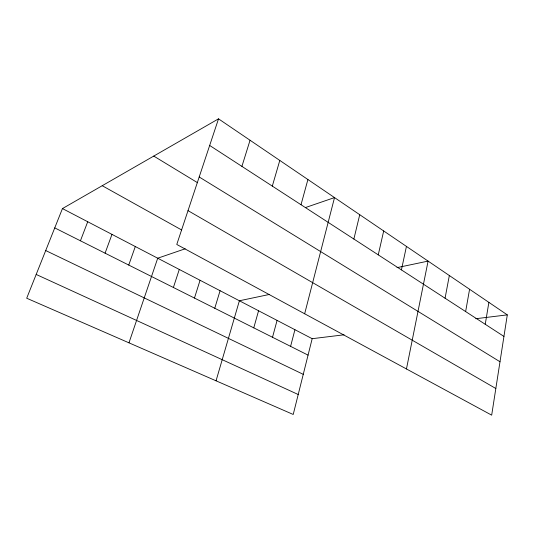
<?xml version="1.0" encoding="UTF-8"?>
<svg xmlns="http://www.w3.org/2000/svg" width="534" height="534" viewBox="0 0 534 534"><rect width="100%" height="100%" fill="white"/><g stroke="black" fill="none" stroke-linecap="round" stroke-linejoin="round"><path stroke-width="0.8" d="M507.3 314.873L491.68 415.158L176.774 244.459L218.519 118.842L507.3 314.873L475.747 318.725M485.239 324.285L488.877 302.364M465.635 311.569L469.58 289.268M445.069 298.219L449.341 275.531M406.454 368.961L428.094 261.106L396.976 267.647M401.428 269.897L406.441 246.408M378.259 254.865L383.686 230.962M353.868 239.038L359.742 214.708M344.063 334.798L312.176 338.689L293.219 414.471L26.7 298.226L62.451 208.58L218.519 118.842M304.66 313.785L334.524 197.587L305.468 207.552M290.603 346.359L294.928 329.705M272.514 337.274L277.073 320.4M301.009 204.736L307.911 179.524M253.77 327.863L258.569 310.755M272.313 186.106L279.796 160.44M216.05 380.815L239.386 300.762L269.503 294.434M214.761 308.265L220.081 290.703M241.915 166.381L250.052 140.248M194.463 298.072L200.063 280.277M173.396 287.486L179.284 269.45M128.968 342.828L157.717 258.209L185.185 248.797M128.754 265.058L135.302 246.534M105.078 253.169L111.986 234.386M80.434 240.787L87.723 221.743M36.185 274.449L298.212 394.513M45.717 250.546L303.259 374.341M54.755 227.891L308.065 355.13M62.451 208.58L312.176 338.689M102.228 185.712L181.573 229.934M188.015 210.63L495.832 388.505M153.752 156.082L197.653 182.775M199.195 176.988L499.998 361.752M209.675 145.462L503.942 336.427"/></g></svg>
